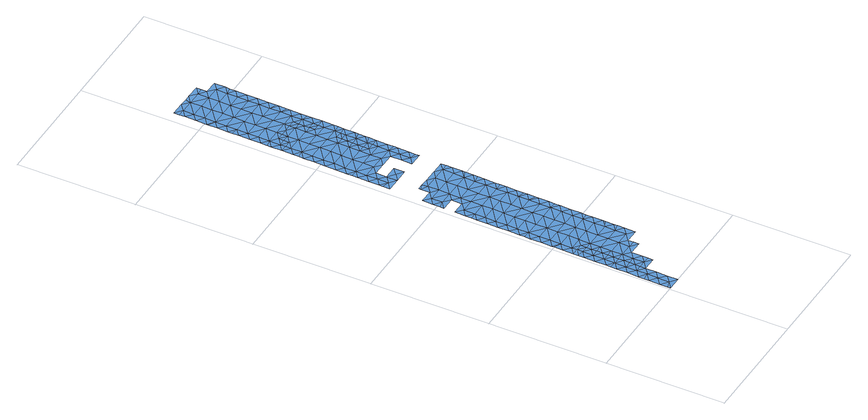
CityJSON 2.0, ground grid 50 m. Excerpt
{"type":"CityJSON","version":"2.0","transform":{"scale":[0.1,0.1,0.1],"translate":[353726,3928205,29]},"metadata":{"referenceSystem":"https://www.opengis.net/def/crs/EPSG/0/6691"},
"CityObjects":{
"waterbody1":{"type":"WaterBody","attributes":{"name":"7","class":"1140","function":"1","WaterBodyRiverFloodingRiskAttribute.description":"4","WaterBodyRiverFloodingRiskAttribute.rankOrg":"2","WaterBodyRiverFloodingRiskAttribute.adminType":"2","WaterBodyRiverFloodingRiskAttribute.scale":"L2"},"geometry":[{"type":"MultiSurface","lod":"1","boundaries":[[[0,1,2]],[[1,0,3]],[[4,3,0]],[[5,3,4]],[[4,0,6]],[[6,0,7]],[[3,8,1]],[[9,10,11]],[[12,13,14]],[[15,16,13]],[[17,18,19]],[[18,13,19]],[[20,17,19]],[[21,20,22]],[[23,21,22]],[[23,22,24]],[[25,26,19]],[[27,23,24]],[[15,13,18]],[[11,28,9]],[[10,9,29]],[[0,2,7]],[[30,31,24]],[[6,7,32]],[[22,30,24]],[[20,19,22]],[[13,12,19]],[[25,19,12]],[[26,22,19]],[[22,26,30]],[[7,31,32]],[[7,24,31]],[[14,13,33]],[[34,3,5]],[[8,3,34]],[[33,16,35]],[[33,13,16]],[[35,28,33]],[[33,28,11]],[[36,27,24]],[[37,38,10]],[[10,38,11]],[[38,39,11]],[[33,39,14]],[[11,39,33]],[[7,36,24]],[[2,36,7]]]}]},
"waterbody2":{"type":"WaterBody","attributes":{"name":"7","class":"1140","function":"1","WaterBodyRiverFloodingRiskAttribute.description":"4","WaterBodyRiverFloodingRiskAttribute.rankOrg":"1","WaterBodyRiverFloodingRiskAttribute.adminType":"2","WaterBodyRiverFloodingRiskAttribute.scale":"L2"},"geometry":[{"type":"MultiSurface","lod":"1","boundaries":[[[40,41,42]],[[43,44,45]],[[46,43,45]],[[43,47,48]],[[47,49,48]],[[48,49,50]],[[49,51,50]],[[50,51,52]],[[50,52,53]],[[54,53,52]],[[53,55,56]],[[55,53,54]],[[57,58,59]],[[57,40,58]],[[60,61,62]],[[42,61,60]],[[42,60,63]],[[60,64,63]],[[63,64,65]],[[58,63,65]],[[63,58,42]],[[40,42,58]],[[66,67,68]],[[66,68,69]],[[70,71,72]],[[73,74,75]],[[74,76,75]],[[77,76,74]],[[77,78,76]],[[79,78,77]],[[79,80,78]],[[81,82,83]],[[81,84,82]],[[81,85,84]],[[81,86,85]],[[86,81,87]],[[86,87,88]],[[89,90,91]],[[89,92,90]],[[89,93,92]],[[94,93,89]],[[94,95,93]],[[94,66,95]],[[96,66,94]],[[96,97,66]],[[96,98,97]],[[96,61,98]],[[96,99,61]],[[96,89,99]],[[61,99,100]],[[101,100,99]],[[102,100,101]],[[100,102,62]],[[62,102,64]],[[103,64,102]],[[103,104,64]],[[103,105,104]],[[106,107,108]],[[106,109,107]],[[110,109,106]],[[110,65,109]],[[110,59,65]],[[111,59,110]],[[111,112,59]],[[112,111,113]],[[111,114,113]],[[111,56,114]],[[111,115,56]],[[115,116,56]],[[115,117,116]],[[117,115,118]],[[115,110,118]],[[29,117,118]],[[117,29,9]],[[10,29,108]],[[17,20,119]],[[120,119,20]],[[120,121,119]],[[120,122,121]],[[123,71,70]],[[124,42,41]],[[98,42,124]],[[98,124,125]],[[126,97,125]],[[97,126,67]],[[127,123,70]],[[128,123,127]],[[129,123,128]],[[130,123,129]],[[123,130,131]],[[130,78,131]],[[132,131,78]],[[133,131,132]],[[134,133,132]],[[134,135,133]],[[136,135,134]],[[137,135,136]],[[138,135,137]],[[139,135,138]],[[139,71,135]],[[72,71,139]],[[138,137,140]],[[140,137,141]],[[141,137,95]],[[141,95,69]],[[136,95,137]],[[134,84,136]],[[135,71,133]],[[71,123,133]],[[84,134,132]],[[78,80,132]],[[80,82,132]],[[133,123,131]],[[129,142,130]],[[142,129,143]],[[143,144,142]],[[143,129,128]],[[130,145,76]],[[145,130,142]],[[144,146,142]],[[15,18,147]],[[77,74,148]],[[149,73,75]],[[76,145,75]],[[78,130,76]],[[81,83,87]],[[82,84,132]],[[84,85,136]],[[150,85,86]],[[86,88,151]],[[91,152,101]],[[99,89,91]],[[150,86,151]],[[90,92,150]],[[92,85,150]],[[92,136,85]],[[93,136,92]],[[94,89,96]],[[95,136,93]],[[73,149,153]],[[149,75,154]],[[154,75,145]],[[154,145,155]],[[145,142,155]],[[155,142,146]],[[66,69,95]],[[66,97,67]],[[97,98,125]],[[61,42,98]],[[61,100,62]],[[99,91,101]],[[64,60,62]],[[64,104,109]],[[108,37,10]],[[106,108,118]],[[109,104,107]],[[106,118,110]],[[65,64,109]],[[59,58,65]],[[115,111,110]],[[112,57,59]],[[56,55,114]],[[53,56,116]],[[117,156,116]],[[108,29,118]],[[9,28,117]],[[119,18,17]],[[120,20,21]],[[21,23,120]],[[116,50,53]],[[156,50,116]],[[48,50,156]],[[43,48,44]],[[157,46,45]],[[147,18,119]],[[16,15,147]],[[16,147,158]],[[35,16,158]],[[35,158,28]],[[28,158,117]],[[156,117,158]],[[44,48,156]],[[158,44,156]],[[44,158,147]],[[119,44,147]],[[45,121,157]],[[121,45,119]],[[119,45,44]],[[159,80,79]],[[91,160,152]],[[91,90,160]],[[105,103,161]],[[162,163,102]],[[101,152,162]],[[102,163,161]],[[108,164,37]],[[107,164,108]],[[107,165,164]],[[166,79,77]],[[167,159,79]],[[166,77,148]],[[167,79,166]],[[90,168,160]],[[150,151,168]],[[168,90,150]],[[102,101,162]],[[161,103,102]],[[105,169,104]],[[165,107,169]],[[107,104,169]],[[122,120,170]],[[170,171,122]],[[170,23,27]],[[170,120,23]],[[27,36,170]],[[172,170,36]],[[171,170,172]]]}]},
"waterbody3":{"type":"WaterBody","attributes":{"name":"7","class":"1140","function":"1","WaterBodyRiverFloodingRiskAttribute.description":"4","WaterBodyRiverFloodingRiskAttribute.rankOrg":"1","WaterBodyRiverFloodingRiskAttribute.adminType":"2","WaterBodyRiverFloodingRiskAttribute.scale":"L2"},"geometry":[{"type":"MultiSurface","lod":"1","boundaries":[[[173,174,175]],[[176,173,175]],[[177,176,178]],[[179,177,178]],[[180,179,181]],[[182,181,179]],[[183,181,182]],[[181,183,184]],[[184,183,185]],[[186,185,183]],[[187,188,189]],[[188,190,189]],[[183,190,188]],[[190,191,189]],[[191,190,192]],[[182,192,190]],[[182,193,192]],[[182,178,193]],[[178,175,193]],[[175,194,193]],[[175,195,194]],[[193,194,196]],[[197,196,194]],[[198,199,200]],[[200,199,201]],[[202,174,173]],[[203,204,205]],[[206,205,204]],[[206,207,205]],[[208,207,206]],[[208,209,207]],[[210,209,208]],[[211,209,210]],[[211,212,209]],[[213,212,211]],[[213,214,212]],[[215,216,217]],[[216,189,217]],[[218,217,189]],[[218,219,217]],[[220,219,218]],[[220,221,219]],[[220,222,221]],[[223,222,220]],[[223,220,224]],[[222,225,221]],[[226,227,228]],[[228,229,226]],[[230,226,229]],[[231,230,232]],[[231,232,233]],[[234,205,235]],[[235,207,236]],[[237,238,236]],[[237,239,238]],[[237,240,239]],[[240,237,241]],[[209,241,237]],[[241,219,240]],[[219,241,242]],[[241,243,242]],[[241,212,243]],[[244,242,243]],[[244,245,242]],[[245,217,242]],[[221,239,240]],[[246,238,239]],[[237,236,209]],[[229,247,232]],[[229,248,247]],[[249,231,233]],[[230,231,249]],[[246,226,230]],[[232,230,229]],[[221,240,219]],[[220,218,224]],[[250,224,218]],[[251,224,250]],[[251,191,252]],[[252,191,253]],[[254,252,253]],[[253,255,254]],[[201,255,253]],[[191,251,250]],[[242,217,219]],[[218,189,250]],[[245,215,217]],[[253,200,201]],[[193,200,253]],[[196,198,200]],[[194,256,197]],[[193,196,200]],[[192,193,253]],[[253,191,192]],[[250,189,191]],[[216,187,189]],[[257,183,188]],[[258,181,184]],[[257,186,183]],[[190,183,182]],[[258,180,181]],[[182,179,178]],[[176,175,178]],[[174,195,175]],[[195,259,194]],[[259,256,194]],[[214,243,212]],[[241,209,212]],[[236,207,209]],[[205,207,235]],[[203,205,234]],[[248,229,228]],[[260,221,225]],[[221,260,261]],[[261,260,227]],[[261,227,226]],[[239,261,246]],[[246,261,226]],[[239,221,261]],[[262,224,251]],[[251,263,262]],[[263,251,252]],[[262,223,224]],[[252,254,263]]]}]},
"waterbody4":{"type":"WaterBody","attributes":{"name":"7","class":"1140","function":"1","WaterBodyRiverFloodingRiskAttribute.description":"4","WaterBodyRiverFloodingRiskAttribute.rankOrg":"2","WaterBodyRiverFloodingRiskAttribute.adminType":"2","WaterBodyRiverFloodingRiskAttribute.scale":"L2"},"geometry":[{"type":"MultiSurface","lod":"1","boundaries":[[[264,265,266]],[[264,267,265]],[[257,188,187]],[[187,216,268]],[[265,268,216]],[[265,216,215]],[[269,245,244]],[[269,265,245]],[[244,243,269]],[[269,243,214]],[[214,213,269]],[[270,269,213]],[[269,270,266]],[[215,245,265]],[[257,187,268]],[[186,257,268]],[[267,268,265]],[[266,265,269]],[[268,267,186]]]}]},
"waterbody5":{"type":"WaterBody","attributes":{"name":"7","class":"1140","function":"1","WaterBodyRiverFloodingRiskAttribute.description":"4","WaterBodyRiverFloodingRiskAttribute.rankOrg":"2","WaterBodyRiverFloodingRiskAttribute.adminType":"2","WaterBodyRiverFloodingRiskAttribute.scale":"L2"},"geometry":[{"type":"MultiSurface","lod":"1","boundaries":[[[271,272,273]],[[273,274,271]],[[274,273,275]],[[276,275,273]],[[276,277,275]],[[278,277,276]],[[259,195,279]],[[280,279,195]],[[280,281,279]],[[282,281,280]],[[282,283,281]],[[282,284,283]],[[285,282,286]],[[287,285,286]],[[288,289,290]],[[290,289,286]],[[290,286,202]],[[202,286,280]],[[174,202,280]],[[173,176,290]],[[291,290,176]],[[291,292,290]],[[258,292,291]],[[179,180,177]],[[177,180,291]],[[282,285,284]],[[293,273,272]],[[174,280,195]],[[279,294,256]],[[281,294,279]],[[282,280,286]],[[283,295,281]],[[284,296,283]],[[284,285,297]],[[286,289,287]],[[298,285,287]],[[292,288,290]],[[290,202,173]],[[299,300,301]],[[291,176,177]],[[180,258,291]],[[302,303,304]],[[305,302,304]],[[306,277,307]],[[307,308,306]],[[301,302,305]],[[299,301,309]],[[310,311,309]],[[310,312,311]],[[299,313,300]],[[314,315,297]],[[315,316,313]],[[316,300,313]],[[316,317,300]],[[301,318,302]],[[301,300,318]],[[317,318,300]],[[317,319,318]],[[318,319,302]],[[303,302,320]],[[319,320,302]],[[298,321,285]],[[321,297,285]],[[314,297,321]],[[315,313,297]],[[284,297,313]],[[313,296,284]],[[299,296,313]],[[299,309,296]],[[296,309,311]],[[283,296,311]],[[311,295,283]],[[311,312,295]],[[322,294,281]],[[322,281,295]],[[323,322,295]],[[324,323,295]],[[312,324,295]],[[324,312,325]],[[325,312,326]],[[326,312,310]],[[307,310,309]],[[308,307,309]],[[301,308,309]],[[308,301,305]],[[308,305,306]],[[305,274,306]],[[274,305,304]],[[304,327,274]],[[328,272,271]],[[328,271,329]],[[329,271,327]],[[304,330,327]],[[330,304,303]],[[273,293,331]],[[327,271,274]],[[275,306,274]],[[273,331,332]],[[332,276,273]],[[277,306,275]],[[256,294,333]],[[198,333,199]],[[198,196,333]],[[196,197,333]],[[197,256,333]],[[259,279,256]],[[278,334,277]],[[332,335,276]],[[335,332,336]],[[337,336,332]],[[338,294,339]],[[338,340,294]],[[340,333,294]],[[333,340,199]],[[331,337,332]],[[341,326,310]],[[307,341,310]],[[278,276,335]],[[334,307,277]],[[342,307,334]],[[307,342,341]],[[323,339,322]],[[339,294,322]]]}]}
},
"vertices":[
[39,71,9],[67,47,9],[68,93,9],[38,24,9],[10,48,8],[10,16,8],[11,94,8],[40,117,9],[66,1,9],[73,394,9],[45,417,9],[44,394,9],[14,279,9],[43,302,9],[15,325,9],[71,301,9],[72,324,9],[70,255,9],[71,278,9],[42,256,9],[70,232,9],[70,209,9],[41,209,9],[69,186,9],[41,163,9],[14,257,9],[13,233,9],[69,163,9],[72,371,9],[73,417,9],[13,187,9],[12,140,8],[11,113,8],[44,348,9],[10,2,8],[72,348,9],[68,140,9],[16,418,9],[16,399,9],[16,372,9],
[246,599,9],[246,619,9],[218,623,9],[184,276,9],[156,300,9],[155,254,9],[184,254,9],[241,275,9],[213,299,9],[242,322,9],[214,345,9],[242,352,9],[242,368,9],[214,391,9],[243,403,9],[243,414,9],[215,438,9],[245,553,9],[217,576,9],[217,530,9],[161,623,9],[162,670,9],[105,624,9],[161,577,9],[104,578,9],[160,531,9],[220,761,9],[248,738,9],[249,752,9],[249,784,9],[252,969,9],[223,946,9],[252,952,9],[84,1101,10],[84,1064,10],[112,1087,10],[112,1040,10],[55,1041,10],[111,994,10],[54,995,10],[82,971,10],[53,903,9],[81,925,9],[25,926,9],[109,902,9],[109,855,9],[52,856,9],[24,880,9],[23,855,9],[107,763,9],[50,764,9],[50,718,9],[108,809,9],[164,808,9],[164,762,9],[221,807,9],[163,716,9],[220,715,9],[219,669,9],[106,717,9],[106,671,9],[49,672,9],[48,625,9],[47,579,9],[47,533,9],[19,556,9],[103,486,9],[46,487,9],[45,440,9],[103,532,9],[159,485,9],[216,484,9],[245,507,9],[244,486,9],[244,460,9],[158,439,9],[158,392,9],[101,393,9],[102,440,9],[99,255,9],[98,208,9],[127,231,9],[126,185,9],[224,992,10],[247,645,9],[248,691,9],[248,704,9],[253,1006,10],[253,1015,10],[225,1038,10],[168,1039,10],[168,993,10],[110,948,9],[167,947,9],[166,901,9],[223,900,9],[165,855,9],[222,854,9],[251,876,9],[251,922,9],[250,855,9],[250,830,9],[226,1085,10],[254,1061,10],[254,1085,10],[169,1086,10],[254,1107,10],[99,301,9],[27,1065,10],[110,1110,10],[51,810,9],[23,834,9],[21,695,9],[84,1110,10],[141,1109,10],[198,1108,10],[157,346,9],[183,230,9],[100,347,9],[25,972,10],[22,741,9],[19,603,9],[20,649,9],[20,627,9],[17,464,9],[18,499,9],[26,1019,10],[26,987,10],[22,788,9],[18,510,9],[97,162,9],[126,161,9],[125,139,9],
[207,1686,14],[179,1710,14],[179,1686,14],[207,1663,14],[206,1640,14],[178,1640,14],[206,1617,14],[234,1616,14],[234,1593,14],[177,1594,14],[233,1547,14],[262,1569,14],[262,1550,14],[261,1523,14],[204,1501,14],[205,1524,14],[176,1502,14],[177,1548,14],[120,1549,14],[121,1595,14],[121,1641,14],[122,1687,14],[151,1710,14],[93,1665,14],[94,1688,14],[65,1665,14],[37,1666,14],[65,1642,14],[36,1619,14],[208,1709,14],[256,1200,12],[256,1218,12],[228,1223,12],[257,1246,12],[229,1270,12],[257,1292,12],[230,1316,12],[258,1310,12],[258,1338,12],[230,1362,12],[259,1385,12],[231,1385,12],[203,1455,14],[204,1478,14],[175,1455,14],[118,1456,14],[118,1410,12],[61,1411,12],[60,1365,12],[32,1388,12],[33,1435,13],[62,1457,14],[32,1367,12],[59,1272,12],[31,1296,12],[30,1250,12],[58,1226,12],[87,1249,12],[115,1225,12],[86,1203,12],[143,1202,12],[199,1201,12],[200,1247,12],[201,1293,12],[173,1317,12],[144,1294,12],[116,1318,12],[117,1364,12],[174,1363,12],[174,1409,12],[202,1386,12],[203,1409,12],[203,1432,13],[87,1295,12],[29,1203,12],[30,1234,12],[143,1248,12],[119,1502,14],[62,1503,14],[63,1550,14],[64,1596,14],[35,1573,14],[36,1594,14],[94,1711,14],[233,1524,14],[263,1616,14],[123,1710,14],[31,1342,12],[59,1319,12],[34,1481,14],[34,1527,14],
[260,1462,13],[232,1454,14],[260,1431,13],[260,1477,14],[233,1501,14],[231,1408,12],[260,1417,13],
[186,2102,14],[158,2126,14],[129,2103,14],[185,2056,14],[128,2057,14],[71,2058,14],[71,2012,14],[43,2035,14],[123,1734,14],[180,1733,14],[124,1780,14],[180,1779,14],[124,1826,14],[181,1825,14],[237,1778,14],[236,1732,14],[265,1754,14],[264,1682,14],[264,1708,14],[236,1685,14],[235,1639,14],[264,1662,14],[133,2126,14],[66,1734,14],[68,1827,14],[182,1871,14],[238,1824,14],[265,1768,14],[183,1918,14],[239,1917,14],[183,1964,14],[241,2009,14],[270,2032,14],[242,2055,14],[184,2010,14],[127,2011,14],[70,1966,14],[127,1965,14],[126,1918,14],[69,1919,14],[125,1872,14],[68,1873,14],[239,1870,14],[266,1815,14],[267,1847,14],[267,1893,14],[268,1939,14],[240,1963,14],[269,1985,14],[269,2013,14],[266,1801,14],[67,1781,14],[39,1804,14],[40,1850,14],[40,1877,14],[40,1897,14],[214,2079,14],[214,2125,14],[214,2105,14],[270,2078,14],[101,2127,14],[72,2104,14],[65,1688,14],[42,1989,14],[44,2082,14],[44,2104,14],[44,2128,14],[38,1731,14],[38,1758,14],[37,1712,14],[41,1943,14],[42,1982,14]
]}
